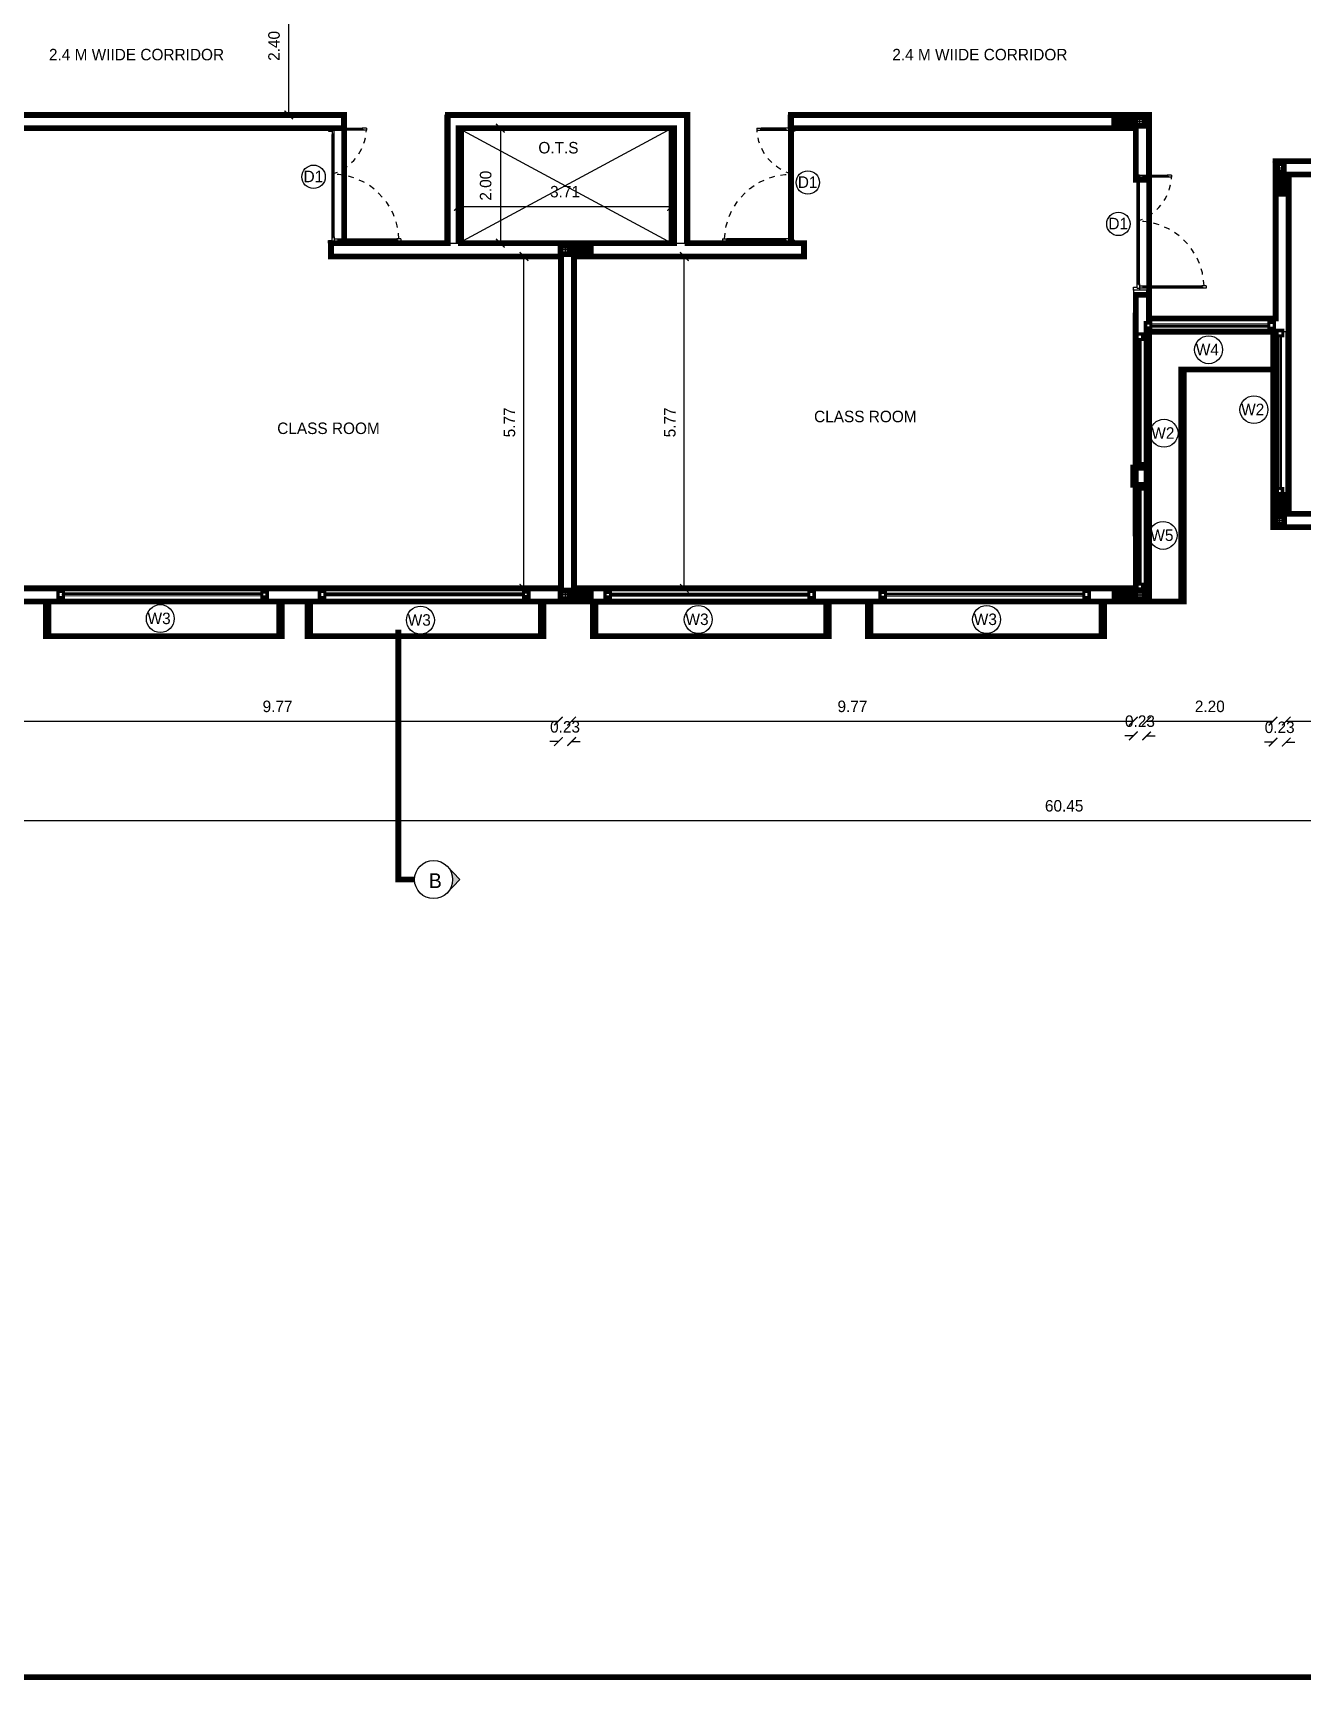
# Model space of a CAD drawing. Header units: metres. Extents: x 6101839 to 6102590, y -6659932 to -6659648.
# Drawn here: x 6102347.44 to 6102369.52, y -6659728.29 to -6659699.65 of the extents above; entities that cross this region are included whole.
import ezdxf

# ---------------------------------------------------------------- set-up
doc = ezdxf.new("R2010")
doc.units = ezdxf.units.M
doc.header["$LTSCALE"] = 500
doc.header["$MEASUREMENT"] = 0
for name, pattern in [('CENTER', [2, 1.25, -0.25, 0.25, -0.25]), ('DASHED2', [0.375, 0.25, -0.125]), ('HIDDEN', [0.375, 0.25, -0.125])]:
    doc.linetypes.add(name, pattern=pattern)
doc.layers.get('0').update_dxf_attribs({"linetype": 'CONTINUOUS'})
doc.layers.get('Defpoints').update_dxf_attribs({"linetype": 'CONTINUOUS'})
for name, color, linetype in [('above', 250, 'DASHED2'), ('Bldg', 44, 'CONTINUOUS'), ('BLK_1_FLR_2_BLT_UP_AREA_DEDUCT', 26, 'CONTINUOUS'), ('BLK_1_FLR_2_CARPET_AREA', 25, 'CONTINUOUS'), ('BLK_1_FLR_2_CHAJJA', 6, 'CONTINUOUS'), ('BLK_1_LVL_2_BLDG_FOOT_PRINT', 1, 'CONTINUOUS'), ('COL', 2, 'CONTINUOUS'), ('DIM', 205, 'CONTINUOUS'), ('DOORTEXT', 13, 'CONTINUOUS'), ('ED', 30, 'CONTINUOUS'), ('FURN1', 252, 'CONTINUOUS'), ('FURNITURE', 252, 'CONTINUOUS'), ('FURNITURES', 252, 'CONTINUOUS'), ('HATCH', 15, 'CONTINUOUS'), ('railing', 14, 'CONTINUOUS'), ('SECLINE', 2, 'CENTER'), ('TEXT', 4, 'CONTINUOUS'), ('TITLE', 7, 'CONTINUOUS'), ('W-SCH', 205, 'CONTINUOUS'), ('wall', 125, 'CONTINUOUS'), ('wall1', 125, 'CONTINUOUS'), ('WINDOWS', 252, 'CONTINUOUS')]:
    doc.layers.add(name, color=color, linetype=linetype)
doc.layers.add('BLK_1_FLR_2_BLT_UP_AREA', color=26, linetype='CONTINUOUS', plot=False)
doc.styles.add('GRIDTEXT', font='GOTHIC.TTF', dxfattribs={"height": 6})
doc.styles.add('RM', font='GOTHIC.TTF')
doc.styles.add('S2', font='GOTHIC.TTF')
doc.styles.add('USA TEXT', font='GOTHIC.TTF')
doc.dimstyles.new('1-100-ED', dxfattribs={"dimtxt": 0.2, "dimasz": 0.15, "dimexe": 0.18, "dimexo": 0.0625, "dimgap": 0.15, "dimtad": 1, "dimzin": 0, "dimdsep": 46, "dimtxsty": 'USA TEXT', "dimblk": 'ARCHTICK', "dimcen": 0.1, "dimse1": 1, "dimse2": 1, "dimclrd": 256, "dimclrt": 256, "dimadec": 0, "dimazin": 0, "dimtfac": 1, "dimtofl": 0, "dimtmove": 0, "dimatfit": 3, "dimldrblk": 'ARCHTICK', "dimfxl": 0.18, "dimtolj": 1, "dimtzin": 0, "dimarcsym": 0})

# ---------------------------------------------------------------- blocks, each defined once
blk = doc.blocks.new('A$C607F0CF8')
at = {"layer": 'FURNITURES', "color": 233}
for p, q in [((-37, -280), (-37, -342)), ((0, -342), (0, -267)), ((-37, -342), (-22, -342)), ((-22, -330), (-16, -330)), ((-22, -342), (-22, -330)), ((-16, -342), (-16, -330)), ((-16, -342), (0, -342)), ((-37, -2180), (-37, -2118)), ((-37, -2118), (-22, -2118)), ((-22, -2118), (-22, -2130)), ((-22, -2130), (-16, -2130)), ((-16, -2118), (0, -2118)), ((-16, -2118), (-16, -2130)), ((0, -2118), (0, -2193))]:
    blk.add_line(p, q, dxfattribs=at)
at = {"layer": 'FURNITURES', "color": 250}
for p, q in [((-37, -2118), (-37, -342)), ((-22, -2118), (-22, -330)), ((-16, -2118), (-16, -330)), ((0, -2118), (0, -342))]:
    blk.add_line(p, q, dxfattribs=at)
at = {"layer": 'FURNITURES', "color": 250, "linetype": 'HIDDEN', "ltscale": 0.5}
for centre, radius, start, end in [((-285, -219), 847, 286.9835, 356.7492), ((-37, -2193), 1163, 1.8478, 90.0015)]:
    blk.add_arc(centre, radius, start, end, dxfattribs=at)
at = {"layer": 'wall', "color": 7}
for p, q in [((-37, -267), (0, -267)), ((-37, -267), (-37, -280)), ((0, -230), (75, -230)), ((0, -230), (0, -267)), ((75, -267), (0, -267)), ((62, -246), (62, -252)), ((75, -246), (62, -246)), ((75, -252), (62, -252)), ((75, -230), (75, -246)), ((75, -230), (486, -230)), ((75, -246), (499, -246)), ((75, -252), (75, -267)), ((75, -252), (499, -252)), ((486, -267), (75, -267)), ((561, -230), (486, -230)), ((486, -230), (486, -246)), ((486, -246), (499, -246)), ((486, -252), (486, -267)), ((486, -252), (499, -252)), ((561, -267), (486, -267)), ((499, -246), (499, -252)), ((561, -230), (561, -267)), ((-37, -2193), (-37, -2180)), ((-37, -2193), (0, -2193)), ((0, -2155), (75, -2155)), ((0, -2155), (0, -2193)), ((75, -2193), (0, -2193)), ((62, -2171), (62, -2177)), ((75, -2171), (62, -2171)), ((75, -2177), (62, -2177)), ((75, -2155), (75, -2171)), ((75, -2155), (1088, -2155)), ((75, -2171), (1100, -2171)), ((75, -2177), (75, -2193)), ((75, -2177), (1100, -2177)), ((1088, -2192), (75, -2193)), ((1162, -2155), (1088, -2155)), ((1088, -2155), (1088, -2171)), ((1088, -2171), (1100, -2171)), ((1088, -2177), (1088, -2192)), ((1088, -2177), (1100, -2177)), ((1162, -2192), (1088, -2192)), ((1100, -2171), (1100, -2177)), ((1162, -2155), (1162, -2192))]:
    blk.add_line(p, q, dxfattribs=at)
for points in [[(0, -267), (0, -230), (-100, -230), (-100, -280), (-37, -280)], [(0, -2193), (0, -2230), (-100, -2230), (-100, -2180), (-37, -2180)]]:
    blk.add_lwpolyline(points, dxfattribs=at)
blk = doc.blocks.new('NEWCOL')
at = {"layer": 'HATCH'}
h = blk.add_hatch(dxfattribs=at)
h.set_pattern_fill('ANSI31', color=256, scale=3, angle=270, style=0)
h.set_pattern_definition([(315, (-629970.926, -258732.088), (6.73519209, 6.73519209), [])])
h.paths.add_polyline_path([(0, 115), (-115, 115), (-115, 0), (-37.5, 0), (-37.5, 37.5), (0, 37.5)])
h.paths.add_polyline_path([(115, 115), (0, 115), (0, 37.5), (37.5, 37.5), (37.5, 0), (115, 0)])
h.paths.add_polyline_path([(115, 0), (37.5, 0), (37.5, -37.5), (0, -37.5), (0, -485), (115, -485)])
h.paths.add_polyline_path([(0, -37.5), (-37.5, -37.5), (-37.5, 0), (-115, 0), (-115, -485), (0, -485)])
at = {"layer": 'COL'}
for p, q in [((-115, 0), (115, 0)), ((0, -485), (0, 115))]:
    blk.add_line(p, q, dxfattribs=at)
for points in [[(-115, -485), (115, -485), (115, 115), (-115, 115)], [(-37.5, -37.5), (37.5, -37.5), (37.5, 37.5), (-37.5, 37.5)]]:
    blk.add_lwpolyline(points, close=True, dxfattribs=at)
blk = doc.blocks.new('_ArchTick')
at = {"color": 0, "linetype": 'ByBlock', "const_width": 0.15}
blk.add_lwpolyline([(-0.5, -0.5), (0.5, 0.5)], dxfattribs=at)
blk = doc.blocks.new('*D508')
at = {"layer": 'Defpoints', "color": 0, "transparency": 16777216}
for p in [(6102351.45, -6659698.677), (6102351.892, -6659698.677), (6102351.499, -6659701.077)]:
    blk.add_point(p, dxfattribs=at)
at = {"layer": 'ED', "lineweight": -2, "transparency": 16777216}
blk.add_line((6102351.892, -6659701.077), (6102351.892, -6659698.677), dxfattribs=at)
at = {"layer": 'ED', "lineweight": -2, "transparency": 16777216, "xscale": 0.15, "yscale": 0.15, "zscale": 0.15}
for p, rotation in [((6102351.892, -6659698.677), 90), ((6102351.892, -6659701.077), 270)]:
    blk.add_blockref('_ArchTick', p, dxfattribs=dict(at, rotation=rotation))
at = {"layer": 'ED', "transparency": 16777216, "insert": (6102351.637, -6659699.877), "char_height": 0.2, "attachment_point": 5, "rotation": 90, "style": 'USA TEXT'}
blk.add_mtext('\\A1;2.40', dxfattribs=at)
blk = doc.blocks.new('*D542')
at = {"layer": 'Defpoints', "color": 0, "transparency": 16777216}
for p in [(6102346.813, -6659708.958), (6102356.583, -6659708.792), (6102356.583, -6659711.616)]:
    blk.add_point(p, dxfattribs=at)
at = {"layer": 'ED', "lineweight": -2, "transparency": 16777216}
blk.add_line((6102346.813, -6659711.616), (6102356.583, -6659711.616), dxfattribs=at)
at = {"layer": 'ED', "lineweight": -2, "transparency": 16777216, "xscale": 0.15, "yscale": 0.15, "zscale": 0.15, "rotation": 180}
blk.add_blockref('_ArchTick', (6102346.813, -6659711.616), dxfattribs=at)
at = {"layer": 'ED', "lineweight": -2, "transparency": 16777216, "xscale": 0.15, "yscale": 0.15, "zscale": 0.15}
blk.add_blockref('_ArchTick', (6102356.583, -6659711.616), dxfattribs=at)
at = {"layer": 'ED', "transparency": 16777216, "insert": (6102351.698, -6659711.361), "char_height": 0.2, "attachment_point": 5, "style": 'USA TEXT'}
blk.add_mtext('\\A1;9.77', dxfattribs=at)
blk = doc.blocks.new('*D543')
at = {"layer": 'Defpoints', "color": 0, "transparency": 16777216}
for p in [(6102356.583, -6659708.792), (6102356.813, -6659708.819), (6102356.813, -6659711.972)]:
    blk.add_point(p, dxfattribs=at)
at = {"layer": 'ED', "lineweight": -2, "transparency": 16777216}
for p, q in [((6102356.583, -6659711.972), (6102356.433, -6659711.972)), ((6102356.813, -6659711.972), (6102356.963, -6659711.972))]:
    blk.add_line(p, q, dxfattribs=at)
at = {"layer": 'ED', "lineweight": -2, "transparency": 16777216, "xscale": 0.15, "yscale": 0.15, "zscale": 0.15}
blk.add_blockref('_ArchTick', (6102356.583, -6659711.972), dxfattribs=at)
at = {"layer": 'ED', "lineweight": -2, "transparency": 16777216, "xscale": 0.15, "yscale": 0.15, "zscale": 0.15, "rotation": 180}
blk.add_blockref('_ArchTick', (6102356.813, -6659711.972), dxfattribs=at)
at = {"layer": 'ED', "transparency": 16777216, "insert": (6102356.698, -6659711.717), "char_height": 0.2, "attachment_point": 5, "style": 'USA TEXT'}
blk.add_mtext('\\A1;0.23', dxfattribs=at)
blk = doc.blocks.new('*D544')
at = {"layer": 'Defpoints', "color": 0, "transparency": 16777216}
for p in [(6102356.813, -6659708.819), (6102366.583, -6659708.942), (6102366.583, -6659711.616)]:
    blk.add_point(p, dxfattribs=at)
at = {"layer": 'ED', "lineweight": -2, "transparency": 16777216}
blk.add_line((6102356.813, -6659711.616), (6102366.583, -6659711.616), dxfattribs=at)
at = {"layer": 'ED', "lineweight": -2, "transparency": 16777216, "xscale": 0.15, "yscale": 0.15, "zscale": 0.15, "rotation": 180}
blk.add_blockref('_ArchTick', (6102356.813, -6659711.616), dxfattribs=at)
at = {"layer": 'ED', "lineweight": -2, "transparency": 16777216, "xscale": 0.15, "yscale": 0.15, "zscale": 0.15}
blk.add_blockref('_ArchTick', (6102366.583, -6659711.616), dxfattribs=at)
at = {"layer": 'ED', "transparency": 16777216, "insert": (6102361.698, -6659711.361), "char_height": 0.2, "attachment_point": 5, "style": 'USA TEXT'}
blk.add_mtext('\\A1;9.77', dxfattribs=at)
blk = doc.blocks.new('*D545')
at = {"layer": 'Defpoints', "color": 0, "transparency": 16777216}
for p in [(6102366.583, -6659708.942), (6102366.813, -6659708.973), (6102366.813, -6659711.873)]:
    blk.add_point(p, dxfattribs=at)
at = {"layer": 'ED', "lineweight": -2, "transparency": 16777216}
for p, q in [((6102366.583, -6659711.873), (6102366.433, -6659711.873)), ((6102366.813, -6659711.873), (6102366.963, -6659711.873))]:
    blk.add_line(p, q, dxfattribs=at)
at = {"layer": 'ED', "lineweight": -2, "transparency": 16777216, "xscale": 0.15, "yscale": 0.15, "zscale": 0.15}
blk.add_blockref('_ArchTick', (6102366.583, -6659711.873), dxfattribs=at)
at = {"layer": 'ED', "lineweight": -2, "transparency": 16777216, "xscale": 0.15, "yscale": 0.15, "zscale": 0.15, "rotation": 180}
blk.add_blockref('_ArchTick', (6102366.813, -6659711.873), dxfattribs=at)
at = {"layer": 'ED', "transparency": 16777216, "insert": (6102366.698, -6659711.618), "char_height": 0.2, "attachment_point": 5, "style": 'USA TEXT'}
blk.add_mtext('\\A1;0.23', dxfattribs=at)
blk = doc.blocks.new('*D546')
at = {"layer": 'Defpoints', "color": 0, "transparency": 16777216}
for p in [(6102369.013, -6659706.962), (6102366.813, -6659708.973), (6102369.013, -6659711.616)]:
    blk.add_point(p, dxfattribs=at)
at = {"layer": 'ED', "lineweight": -2, "transparency": 16777216}
blk.add_line((6102366.813, -6659711.616), (6102369.013, -6659711.616), dxfattribs=at)
at = {"layer": 'ED', "lineweight": -2, "transparency": 16777216, "xscale": 0.15, "yscale": 0.15, "zscale": 0.15, "rotation": 180}
blk.add_blockref('_ArchTick', (6102366.813, -6659711.616), dxfattribs=at)
at = {"layer": 'ED', "lineweight": -2, "transparency": 16777216, "xscale": 0.15, "yscale": 0.15, "zscale": 0.15}
blk.add_blockref('_ArchTick', (6102369.013, -6659711.616), dxfattribs=at)
at = {"layer": 'ED', "transparency": 16777216, "insert": (6102367.913, -6659711.361), "char_height": 0.2, "attachment_point": 5, "style": 'USA TEXT'}
blk.add_mtext('\\A1;2.20', dxfattribs=at)
blk = doc.blocks.new('*D547')
at = {"layer": 'Defpoints', "color": 0, "transparency": 16777216}
for p in [(6102369.013, -6659706.962), (6102369.243, -6659707.1), (6102369.243, -6659711.98)]:
    blk.add_point(p, dxfattribs=at)
at = {"layer": 'ED', "lineweight": -2, "transparency": 16777216}
for p, q in [((6102369.013, -6659711.98), (6102368.863, -6659711.98)), ((6102369.243, -6659711.98), (6102369.393, -6659711.98))]:
    blk.add_line(p, q, dxfattribs=at)
at = {"layer": 'ED', "lineweight": -2, "transparency": 16777216, "xscale": 0.15, "yscale": 0.15, "zscale": 0.15}
blk.add_blockref('_ArchTick', (6102369.013, -6659711.98), dxfattribs=at)
at = {"layer": 'ED', "lineweight": -2, "transparency": 16777216, "xscale": 0.15, "yscale": 0.15, "zscale": 0.15, "rotation": 180}
blk.add_blockref('_ArchTick', (6102369.243, -6659711.98), dxfattribs=at)
at = {"layer": 'ED', "transparency": 16777216, "insert": (6102369.128, -6659711.725), "char_height": 0.2, "attachment_point": 5, "style": 'USA TEXT'}
blk.add_mtext('\\A1;0.23', dxfattribs=at)
blk = doc.blocks.new('*D548')
at = {"layer": 'Defpoints', "color": 0, "transparency": 16777216}
for p in [(6102369.243, -6659707.1), (6102372.943, -6659707.304), (6102372.943, -6659711.616)]:
    blk.add_point(p, dxfattribs=at)
at = {"layer": 'ED', "lineweight": -2, "transparency": 16777216}
blk.add_line((6102369.243, -6659711.616), (6102372.943, -6659711.616), dxfattribs=at)
at = {"layer": 'ED', "lineweight": -2, "transparency": 16777216, "xscale": 0.15, "yscale": 0.15, "zscale": 0.15, "rotation": 180}
blk.add_blockref('_ArchTick', (6102369.243, -6659711.616), dxfattribs=at)
at = {"layer": 'ED', "lineweight": -2, "transparency": 16777216, "xscale": 0.15, "yscale": 0.15, "zscale": 0.15}
blk.add_blockref('_ArchTick', (6102372.943, -6659711.616), dxfattribs=at)
at = {"layer": 'ED', "transparency": 16777216, "insert": (6102371.093, -6659711.361), "char_height": 0.2, "attachment_point": 5, "style": 'USA TEXT'}
blk.add_mtext('\\A1;3.70', dxfattribs=at)
blk = doc.blocks.new('*D561')
at = {"layer": 'Defpoints', "color": 0, "transparency": 16777216}
for p in [(6102356.813, -6659703.537), (6102358.773, -6659703.537), (6102356.813, -6659709.307)]:
    blk.add_point(p, dxfattribs=at)
at = {"layer": 'ED', "lineweight": -2, "transparency": 16777216}
blk.add_line((6102358.773, -6659709.307), (6102358.773, -6659703.537), dxfattribs=at)
at = {"layer": 'ED', "lineweight": -2, "transparency": 16777216, "xscale": 0.15, "yscale": 0.15, "zscale": 0.15}
for p, rotation in [((6102358.773, -6659703.537), 90), ((6102358.773, -6659709.307), 270)]:
    blk.add_blockref('_ArchTick', p, dxfattribs=dict(at, rotation=rotation))
at = {"layer": 'ED', "transparency": 16777216, "insert": (6102358.521, -6659706.422), "char_height": 0.2, "attachment_point": 5, "rotation": 90, "style": 'USA TEXT'}
blk.add_mtext('\\A1;5.77', dxfattribs=at)
blk = doc.blocks.new('*D562')
at = {"layer": 'Defpoints', "color": 0, "transparency": 16777216}
for p in [(6102355.984, -6659703.537), (6102356.583, -6659703.537), (6102356.583, -6659709.307)]:
    blk.add_point(p, dxfattribs=at)
at = {"layer": 'ED', "lineweight": -2, "transparency": 16777216}
blk.add_line((6102355.984, -6659709.307), (6102355.984, -6659703.537), dxfattribs=at)
at = {"layer": 'ED', "lineweight": -2, "transparency": 16777216, "xscale": 0.15, "yscale": 0.15, "zscale": 0.15}
for p, rotation in [((6102355.984, -6659703.537), 90), ((6102355.984, -6659709.307), 270)]:
    blk.add_blockref('_ArchTick', p, dxfattribs=dict(at, rotation=rotation))
at = {"layer": 'ED', "transparency": 16777216, "insert": (6102355.732, -6659706.422), "char_height": 0.2, "attachment_point": 5, "rotation": 90, "style": 'USA TEXT'}
blk.add_mtext('\\A1;5.77', dxfattribs=at)
blk = doc.blocks.new('*D609')
at = {"layer": 'Defpoints', "color": 0, "transparency": 16777216}
for p in [(6102354.843, -6659701.307), (6102358.553, -6659701.307), (6102358.553, -6659702.667)]:
    blk.add_point(p, dxfattribs=at)
at = {"layer": 'ED', "lineweight": -2, "transparency": 16777216}
blk.add_line((6102354.843, -6659702.667), (6102358.553, -6659702.667), dxfattribs=at)
at = {"layer": 'ED', "lineweight": -2, "transparency": 16777216, "xscale": 0.15, "yscale": 0.15, "zscale": 0.15, "rotation": 180}
blk.add_blockref('_ArchTick', (6102354.843, -6659702.667), dxfattribs=at)
at = {"layer": 'ED', "lineweight": -2, "transparency": 16777216, "xscale": 0.15, "yscale": 0.15, "zscale": 0.15}
blk.add_blockref('_ArchTick', (6102358.553, -6659702.667), dxfattribs=at)
at = {"layer": 'ED', "transparency": 16777216, "insert": (6102356.698, -6659702.412), "char_height": 0.2, "attachment_point": 5, "style": 'USA TEXT'}
blk.add_mtext('\\A1;3.71', dxfattribs=at)
blk = doc.blocks.new('*D610')
at = {"layer": 'Defpoints', "color": 0, "transparency": 16777216}
for p in [(6102354.843, -6659701.307), (6102354.843, -6659703.307), (6102355.573, -6659703.307)]:
    blk.add_point(p, dxfattribs=at)
at = {"layer": 'ED', "lineweight": -2, "transparency": 16777216}
blk.add_line((6102355.573, -6659701.307), (6102355.573, -6659703.307), dxfattribs=at)
at = {"layer": 'ED', "lineweight": -2, "transparency": 16777216, "xscale": 0.15, "yscale": 0.15, "zscale": 0.15}
for p, rotation in [((6102355.573, -6659701.307), 90), ((6102355.573, -6659703.307), 270)]:
    blk.add_blockref('_ArchTick', p, dxfattribs=dict(at, rotation=rotation))
at = {"layer": 'ED', "transparency": 16777216, "insert": (6102355.318, -6659702.307), "char_height": 0.2, "attachment_point": 5, "rotation": 90, "style": 'USA TEXT'}
blk.add_mtext('\\A1;2.00', dxfattribs=at)
blk = doc.blocks.new('*D880')
at = {"layer": 'Defpoints', "color": 0, "transparency": 16777216}
for p in [(6102335.153, -6659709.194), (6102395.608, -6659709.193), (6102395.608, -6659713.345)]:
    blk.add_point(p, dxfattribs=at)
at = {"layer": 'ED', "lineweight": -2, "transparency": 16777216}
blk.add_line((6102335.153, -6659713.345), (6102395.608, -6659713.345), dxfattribs=at)
at = {"layer": 'ED', "lineweight": -2, "transparency": 16777216, "xscale": 0.15, "yscale": 0.15, "zscale": 0.15, "rotation": 180}
blk.add_blockref('_ArchTick', (6102335.153, -6659713.345), dxfattribs=at)
at = {"layer": 'ED', "lineweight": -2, "transparency": 16777216, "xscale": 0.15, "yscale": 0.15, "zscale": 0.15}
blk.add_blockref('_ArchTick', (6102395.608, -6659713.345), dxfattribs=at)
at = {"layer": 'ED', "transparency": 16777216, "insert": (6102365.38, -6659713.09), "char_height": 0.2, "attachment_point": 5, "style": 'USA TEXT'}
blk.add_mtext('\\A1;60.45', dxfattribs=at)

msp = doc.modelspace()

# ---------------------------------------------------------------- hatches: boundary and pattern name
at = {"layer": 'SECLINE'}
msp.add_hatch(color=41, dxfattribs=at).paths.add_polyline_path([(6102354.86855, -6659714.37041), (6102354.66214, -6659714.58711, 0.37210463), (6102354.66214, -6659714.15371)])

# ---------------------------------------------------------------- linework, layer by layer
at = {"layer": 'above', "const_width": 0.1}
for points in [[(6102369.01292, -6659705.50266), (6102367.41281, -6659705.50266), (6102367.41281, -6659709.53746), (6102366.81289, -6659709.53746)], [(6102347.6679, -6659709.53749), (6102347.6679, -6659710.13749), (6102351.72792, -6659710.13749), (6102351.7279, -6659709.5376)], [(6102352.21791, -6659709.53726), (6102352.21791, -6659710.13726), (6102356.27793, -6659710.13726), (6102356.27791, -6659709.53736)], [(6102357.18287, -6659709.53799), (6102357.18287, -6659710.13799), (6102361.24289, -6659710.13799), (6102361.24287, -6659709.53809)], [(6102361.96789, -6659709.53742), (6102361.96789, -6659710.13742), (6102366.0279, -6659710.13742), (6102366.02789, -6659709.53752)]]:
    msp.add_lwpolyline(points, dxfattribs=at)
at = {"layer": 'Bldg', "linetype": 'ByBlock'}
for p, q in [((6102356.58291, -6659708.85746), (6102356.58291, -6659709.30746)), ((6102356.81288, -6659708.85746), (6102356.81288, -6659709.30746))]:
    msp.add_line(p, q, dxfattribs=at)
at = {"layer": 'BLK_1_FLR_2_BLT_UP_AREA', "color": 26, "linetype": 'Continuous', "const_width": 0.1}
msp.add_lwpolyline([(6102402.54977, -6659709.68953), (6102395.64791, -6659709.68953), (6102395.64791, -6659709.53802), (6102375.41793, -6659709.53798), (6102375.41762, -6659704.84379), (6102373.21793, -6659704.84379), (6102373.21793, -6659708.24466), (6102369.05793, -6659708.24466), (6102369.05793, -6659704.84429), (6102366.85793, -6659704.84429), (6102366.85793, -6659709.53802), (6102346.62794, -6659709.53802), (6102346.62803, -6659704.8962), (6102344.42828, -6659704.89634), (6102344.42817, -6659709.53802), (6102335.19317, -6659709.53802), (6102335.19317, -6659704.37924), (6102337.39317, -6659704.37924), (6102337.39317, -6659701.95802), (6102335.89317, -6659701.95802), (6102335.89317, -6659697.79802)], dxfattribs=at)
at = {"layer": 'BLK_1_FLR_2_BLT_UP_AREA_DEDUCT', "color": 26, "linetype": 'Continuous', "const_width": 0.1}
msp.add_lwpolyline([(6102354.88793, -6659703.30802), (6102358.59794, -6659703.30802), (6102358.59794, -6659701.30802), (6102354.88793, -6659701.30802), (6102354.88793, -6659703.30802)], dxfattribs=at)
at = {"layer": 'BLK_1_FLR_2_CARPET_AREA', "color": 15, "linetype": 'Continuous', "const_width": 0.1}
for points in [[(6102370.09289, -6659701.88057), (6102369.05793, -6659701.88113), (6102369.05793, -6659704.61429), (6102366.85833, -6659704.6144), (6102366.85793, -6659701.07854), (6102360.62794, -6659701.07854), (6102360.62794, -6659703.30802), (6102358.82794, -6659703.30802), (6102358.82794, -6659701.07802), (6102354.65793, -6659701.07802), (6102354.65793, -6659703.30802), (6102352.85793, -6659703.30802), (6102352.85793, -6659701.07802), (6102346.62794, -6659701.07802)], [(6102372.98764, -6659708.0141), (6102369.28766, -6659708.0141), (6102369.28779, -6659702.11057), (6102370.09289, -6659702.11057)]]:
    msp.add_lwpolyline(points, dxfattribs=at)
for points in [[(6102346.85794, -6659709.30802), (6102356.62795, -6659709.30802), (6102356.62794, -6659703.53802), (6102352.62793, -6659703.53802), (6102352.62793, -6659703.30802), (6102352.85793, -6659703.30802), (6102352.85788, -6659701.30801), (6102346.85794, -6659701.30802), (6102346.85794, -6659702.42292), (6102346.62803, -6659702.42294), (6102346.62786, -6659704.42302), (6102346.85794, -6659704.42302)], [(6102360.62794, -6659701.30802), (6102366.62793, -6659701.30802), (6102366.62793, -6659702.20295), (6102366.85806, -6659702.20292), (6102366.85793, -6659704.20295), (6102366.62807, -6659704.20295), (6102366.62793, -6659709.30802), (6102356.85792, -6659709.30799), (6102356.85792, -6659703.53802), (6102360.85793, -6659703.53802), (6102360.85793, -6659703.30802), (6102360.62794, -6659703.30802)]]:
    msp.add_lwpolyline(points, close=True, dxfattribs=at)
at = {"layer": 'BLK_1_FLR_2_CHAJJA', "linetype": 'Continuous', "const_width": 0.1}
for points in [[(6102366.85793, -6659709.53802), (6102367.45785, -6659709.53802), (6102367.45785, -6659705.50322), (6102369.05793, -6659705.50322), (6102369.05777, -6659704.84429), (6102366.85793, -6659704.84443)], [(6102347.71294, -6659710.13805), (6102351.77294, -6659710.13805), (6102351.77294, -6659709.53816), (6102347.71294, -6659709.53816)], [(6102352.26295, -6659710.13782), (6102356.32295, -6659710.13782), (6102356.32295, -6659709.53802), (6102352.26295, -6659709.53802)], [(6102357.22791, -6659710.13855), (6102361.28791, -6659710.13855), (6102361.28791, -6659709.53865), (6102357.22791, -6659709.53865)], [(6102362.01293, -6659710.13798), (6102366.07293, -6659710.13798), (6102366.07293, -6659709.53808), (6102362.01293, -6659709.53808)]]:
    msp.add_lwpolyline(points, close=True, dxfattribs=at)
at = {"layer": 'BLK_1_LVL_2_BLDG_FOOT_PRINT', "ltscale": 400, "const_width": 0.1}
msp.add_lwpolyline([(6102402.50473, -6659709.68897), (6102395.60287, -6659709.68897), (6102395.60288, -6659709.53746), (6102375.37289, -6659709.53742), (6102375.37259, -6659704.84323), (6102373.17289, -6659704.84323), (6102373.17289, -6659708.2441), (6102369.01289, -6659708.2441), (6102369.01289, -6659704.84373), (6102366.81289, -6659704.84373), (6102366.81289, -6659709.53746), (6102346.5829, -6659709.53746), (6102346.58299, -6659704.89564), (6102344.38325, -6659704.89578), (6102344.38313, -6659709.53746), (6102335.14813, -6659709.53746), (6102335.14813, -6659704.37868), (6102337.34813, -6659704.37868), (6102337.34813, -6659701.95746), (6102335.84813, -6659701.95746), (6102335.84813, -6659697.79746)], dxfattribs=at)
at = {"layer": 'DIM', "color": 251, "linetype": 'ByBlock'}
for p, q in [((6102354.61289, -6659703.30746), (6102354.61289, -6659701.07746)), ((6102354.61289, -6659701.07746), (6102358.7829, -6659701.07746)), ((6102358.7829, -6659703.30746), (6102358.7829, -6659701.07746))]:
    msp.add_line(p, q, dxfattribs=at)
at = {"layer": 'DIM', "color": 251, "const_width": 0.1}
msp.add_lwpolyline([(6102354.84289, -6659703.30746), (6102354.84289, -6659701.30746), (6102358.5529, -6659701.30746), (6102358.5529, -6659703.30746)], dxfattribs=at)
at = {"layer": 'FURN1', "linetype": 'ByBlock'}
for p, q in [((6102347.8979, -6659709.30749), (6102351.4979, -6659709.30742)), ((6102365.79789, -6659709.30742), (6102362.19789, -6659709.30734)), ((6102351.4979, -6659709.53742), (6102347.8979, -6659709.53749)), ((6102362.19789, -6659709.53742), (6102365.79789, -6659709.53749))]:
    msp.add_line(p, q, dxfattribs=at)
at = {"layer": 'FURN1', "const_width": 0.1}
for points in [[(6102366.8133, -6659704.71093), (6102366.8633, -6659704.71093), (6102366.8633, -6659704.76093), (6102366.8133, -6659704.76093)], [(6102366.81393, -6659704.71093), (6102366.86393, -6659704.71093), (6102366.86393, -6659704.76093), (6102366.81393, -6659704.76093)], [(6102369.01239, -6659704.71079), (6102368.96239, -6659704.71079), (6102368.96239, -6659704.76079), (6102369.01239, -6659704.76079)], [(6102369.01301, -6659704.71079), (6102368.96301, -6659704.71079), (6102368.96301, -6659704.76079), (6102369.01301, -6659704.76079)], [(6102366.71559, -6659704.90868), (6102366.71559, -6659704.95868), (6102366.66559, -6659704.95869), (6102366.66559, -6659704.90869)], [(6102369.10982, -6659704.84372), (6102369.10982, -6659704.89372), (6102369.15982, -6659704.89372), (6102369.15982, -6659704.84372)], [(6102369.10982, -6659704.84435), (6102369.10982, -6659704.89435), (6102369.15982, -6659704.89434), (6102369.15982, -6659704.84434)], [(6102366.71573, -6659707.20908), (6102366.71573, -6659707.15908), (6102366.66573, -6659707.15908), (6102366.66573, -6659707.20908)], [(6102366.71575, -6659707.50708), (6102366.71575, -6659707.55708), (6102366.66575, -6659707.55708), (6102366.66575, -6659707.50708)], [(6102366.71575, -6659707.5077), (6102366.71575, -6659707.5577), (6102366.66575, -6659707.55771), (6102366.66575, -6659707.50771)], [(6102369.10995, -6659707.64409), (6102369.10995, -6659707.59409), (6102369.15995, -6659707.59409), (6102369.15995, -6659707.64409)], [(6102366.71589, -6659709.3068), (6102366.71589, -6659709.2568), (6102366.66589, -6659709.25681), (6102366.66589, -6659709.30681)], [(6102366.71589, -6659709.30743), (6102366.71589, -6659709.25743), (6102366.66589, -6659709.25743), (6102366.66589, -6659709.30743)], [(6102347.8979, -6659709.44092), (6102347.9479, -6659709.44092), (6102347.9479, -6659709.39092), (6102347.8979, -6659709.39092)], [(6102347.89853, -6659709.44092), (6102347.94853, -6659709.44091), (6102347.94852, -6659709.39091), (6102347.89852, -6659709.39092)], [(6102351.49728, -6659709.44083), (6102351.44728, -6659709.44084), (6102351.44727, -6659709.39084), (6102351.49727, -6659709.39083)], [(6102351.4979, -6659709.44084), (6102351.4479, -6659709.44084), (6102351.4479, -6659709.39084), (6102351.4979, -6659709.39084)], [(6102352.44791, -6659709.44043), (6102352.49791, -6659709.44043), (6102352.4979, -6659709.39043), (6102352.4479, -6659709.39043)], [(6102352.44853, -6659709.44043), (6102352.49853, -6659709.44043), (6102352.49853, -6659709.39043), (6102352.44853, -6659709.39043)], [(6102356.04729, -6659709.44036), (6102355.99729, -6659709.44036), (6102355.99729, -6659709.39036), (6102356.04729, -6659709.39036)], [(6102356.04791, -6659709.44036), (6102355.99791, -6659709.44036), (6102355.99791, -6659709.39036), (6102356.04791, -6659709.39036)], [(6102357.41288, -6659709.44036), (6102357.46288, -6659709.44036), (6102357.46288, -6659709.39036), (6102357.41288, -6659709.39036)], [(6102357.4135, -6659709.44036), (6102357.4635, -6659709.44036), (6102357.46351, -6659709.39036), (6102357.41351, -6659709.39036)], [(6102361.01226, -6659709.44043), (6102360.96226, -6659709.44043), (6102360.96226, -6659709.39043), (6102361.01226, -6659709.39043)], [(6102361.01289, -6659709.44043), (6102360.96289, -6659709.44043), (6102360.96289, -6659709.39043), (6102361.01289, -6659709.39043)], [(6102362.19789, -6659709.44084), (6102362.24789, -6659709.44084), (6102362.24789, -6659709.39084), (6102362.19789, -6659709.39084)], [(6102362.19852, -6659709.44083), (6102362.24852, -6659709.44084), (6102362.24852, -6659709.39084), (6102362.19852, -6659709.39083)], [(6102365.79727, -6659709.44092), (6102365.74727, -6659709.44091), (6102365.74727, -6659709.39091), (6102365.79727, -6659709.39092)], [(6102365.79789, -6659709.44092), (6102365.74789, -6659709.44092), (6102365.74789, -6659709.39092), (6102365.79789, -6659709.39092)]]:
    msp.add_lwpolyline(points, close=True, dxfattribs=at)
at = {"layer": 'FURNITURE', "linetype": 'ByBlock', "ltscale": 0.2}
for p, q in [((6102366.81393, -6659704.71093), (6102368.96301, -6659704.71079)), ((6102366.66559, -6659704.95869), (6102366.66573, -6659707.15908)), ((6102366.71559, -6659704.95868), (6102366.71573, -6659707.15908)), ((6102366.81393, -6659704.76093), (6102368.96239, -6659704.7608)), ((6102369.10996, -6659707.64347), (6102369.10982, -6659704.89372)), ((6102369.15996, -6659707.64346), (6102369.15983, -6659704.89434)), ((6102366.66575, -6659707.50771), (6102366.66588, -6659709.25681)), ((6102366.71575, -6659707.5077), (6102366.71589, -6659709.25743)), ((6102351.49728, -6659709.44083), (6102347.9479, -6659709.44092)), ((6102351.49727, -6659709.39083), (6102347.94852, -6659709.39091)), ((6102356.04729, -6659709.44036), (6102352.49791, -6659709.44043)), ((6102356.04729, -6659709.39036), (6102352.49853, -6659709.39042)), ((6102357.4135, -6659709.44036), (6102360.96289, -6659709.44043)), ((6102357.41351, -6659709.39036), (6102360.96226, -6659709.39042)), ((6102362.19852, -6659709.39083), (6102365.74727, -6659709.39091)), ((6102362.19852, -6659709.44083), (6102365.74789, -6659709.44092))]:
    msp.add_line(p, q, dxfattribs=at)
at = {"layer": 'FURNITURE', "color": 4, "linetype": 'ByBlock', "ltscale": 0.2}
for p, q in [((6102366.86393, -6659704.73593), (6102368.96301, -6659704.7358)), ((6102366.69059, -6659704.95869), (6102366.69072, -6659707.15908)), ((6102369.13495, -6659707.59347), (6102369.13483, -6659704.89372)), ((6102366.69075, -6659707.55771), (6102366.69088, -6659709.25743)), ((6102351.44727, -6659709.41584), (6102347.9479, -6659709.41591)), ((6102355.99729, -6659709.41536), (6102352.4979, -6659709.41542)), ((6102357.4635, -6659709.41536), (6102360.96289, -6659709.41542)), ((6102362.24852, -6659709.41584), (6102365.74789, -6659709.41591))]:
    msp.add_line(p, q, dxfattribs=at)
at = {"layer": 'railing', "color": 252, "linetype": 'ByBlock'}
for p, q in [((6102354.84289, -6659701.30746), (6102358.5529, -6659703.30746)), ((6102354.84289, -6659703.30746), (6102358.5529, -6659701.30746))]:
    msp.add_line(p, q, dxfattribs=at)
at = {"layer": 'SECLINE', "color": 41, "linetype": 'ByBlock'}
for q in [(6102354.63991, -6659714.13038), (6102354.63991, -6659714.61044)]:
    msp.add_line((6102354.86855, -6659714.37041), q, dxfattribs=at)
at = {"layer": 'SECLINE', "linetype": 'CENTER', "ltscale": 0.3, "const_width": 0.1}
msp.add_lwpolyline([(6102354.07978, -6659714.37041), (6102353.79908, -6659714.37041), (6102353.79908, -6659710.02347)], dxfattribs=at)
at = {"layer": 'SECLINE', "color": 41, "linetype": 'Continuous'}
msp.add_circle((6102354.41127, -6659714.37041), 0.3315, dxfattribs=at)
msp.add_circle((6102354.41127, -6659714.37041), 0.3315, dxfattribs=at)
at = {"layer": 'TITLE', "color": 12, "const_width": 0.1}
msp.add_lwpolyline([(6102328.47514, -6659728.23897), (6102455.96321, -6659728.23897), (6102455.96321, -6659648.34397), (6102328.47514, -6659648.34397)], close=True, dxfattribs=at)
at = {"layer": 'W-SCH'}
for centre, radius in [((6102352.32423, -6659702.15239), 0.20375), ((6102360.92123, -6659702.25139), 0.20375), ((6102366.32373, -6659702.97139), 0.20375), ((6102367.89188, -6659705.15946), 0.24242), ((6102368.68017, -6659706.20118), 0.24242), ((6102367.11751, -6659706.61041), 0.24242), ((6102367.10095, -6659708.38747), 0.24242), ((6102349.6581, -6659709.83395), 0.24242), ((6102354.1836, -6659709.86095), 0.24242), ((6102359.0151, -6659709.84926), 0.24242), ((6102364.02982, -6659709.84923), 0.24242)]:
    msp.add_circle(centre, radius, dxfattribs=at)
at = {"layer": 'wall1', "linetype": 'ByBlock'}
for p, q in [((6102352.81289, -6659701.07746), (6102346.5829, -6659701.07746)), ((6102352.81289, -6659701.30746), (6102346.8129, -6659701.30746)), ((6102352.81289, -6659701.30746), (6102352.81289, -6659701.07746)), ((6102360.5829, -6659701.07746), (6102366.81289, -6659701.07746)), ((6102360.5829, -6659701.30746), (6102360.5829, -6659701.07746)), ((6102360.5829, -6659701.30746), (6102366.58289, -6659701.30746)), ((6102366.58289, -6659701.30746), (6102366.58289, -6659702.12243)), ((6102366.81289, -6659701.07746), (6102366.81289, -6659702.12246)), ((6102369.24289, -6659701.88057), (6102369.01289, -6659701.88057)), ((6102369.01289, -6659701.88057), (6102369.01289, -6659704.84373)), ((6102369.01289, -6659701.88057), (6102370.09289, -6659701.88057)), ((6102366.58289, -6659702.12246), (6102366.81289, -6659702.12246)), ((6102369.24289, -6659702.11057), (6102369.2428, -6659704.84371)), ((6102369.24289, -6659702.11057), (6102370.09289, -6659702.11057)), ((6102352.58289, -6659703.30746), (6102360.8129, -6659703.30746)), ((6102352.58289, -6659703.30746), (6102352.58289, -6659703.53746)), ((6102360.8129, -6659703.30746), (6102360.8129, -6659703.53746)), ((6102352.5829, -6659703.53746), (6102356.5829, -6659703.53746)), ((6102356.5829, -6659703.53746), (6102356.5829, -6659709.30746)), ((6102360.81289, -6659703.53746), (6102356.81289, -6659703.53746)), ((6102356.81289, -6659703.53746), (6102356.81289, -6659709.30746)), ((6102366.58308, -6659704.12246), (6102366.58258, -6659704.90869)), ((6102366.81289, -6659704.12246), (6102366.58289, -6659704.12246)), ((6102366.81289, -6659704.12246), (6102366.81289, -6659704.90868)), ((6102366.8133, -6659704.61387), (6102366.81331, -6659704.84394)), ((6102369.01301, -6659704.6138), (6102369.01302, -6659704.8438)), ((6102366.81265, -6659704.90868), (6102366.58258, -6659704.90869)), ((6102369.01274, -6659704.84373), (6102369.2428, -6659704.84371)), ((6102369.01302, -6659704.8438), (6102369.01305, -6659704.8438)), ((6102366.81279, -6659707.20907), (6102366.58272, -6659707.20908)), ((6102366.81281, -6659707.50707), (6102366.58274, -6659707.50709)), ((6102369.01289, -6659707.6441), (6102369.24296, -6659707.64409)), ((6102369.24289, -6659708.0141), (6102369.6927, -6659708.01393)), ((6102369.01289, -6659708.2441), (6102369.69269, -6659708.24391)), ((6102347.89791, -6659709.30749), (6102346.58291, -6659709.30742)), ((6102347.8979, -6659709.53742), (6102347.89791, -6659709.30749)), ((6102351.4979, -6659709.53742), (6102351.4979, -6659709.30742)), ((6102351.4979, -6659709.30742), (6102352.44791, -6659709.30742)), ((6102352.44791, -6659709.53742), (6102352.4479, -6659709.30742)), ((6102356.04792, -6659709.53742), (6102356.04791, -6659709.30735)), ((6102356.04792, -6659709.30742), (6102356.5829, -6659709.30742)), ((6102356.81289, -6659709.30746), (6102357.41288, -6659709.30735)), ((6102357.41287, -6659709.53746), (6102357.41288, -6659709.30735)), ((6102361.01288, -6659709.53742), (6102361.01289, -6659709.30742)), ((6102362.19789, -6659709.30746), (6102361.01289, -6659709.30746)), ((6102362.19789, -6659709.53742), (6102362.19789, -6659709.30742)), ((6102365.79789, -6659709.53742), (6102365.79789, -6659709.30742)), ((6102366.58289, -6659709.30746), (6102365.79789, -6659709.30746)), ((6102366.81288, -6659709.30742), (6102366.58288, -6659709.30743)), ((6102347.8979, -6659709.53749), (6102346.5829, -6659709.53742)), ((6102351.4979, -6659709.53742), (6102352.44791, -6659709.53742)), ((6102356.04792, -6659709.53742), (6102356.5829, -6659709.53742)), ((6102357.1829, -6659709.53746), (6102357.41287, -6659709.53746)), ((6102362.19789, -6659709.53742), (6102361.01288, -6659709.53735)), ((6102366.81289, -6659709.53746), (6102365.79789, -6659709.53754))]:
    msp.add_line(p, q, dxfattribs=at)
at = {"layer": 'wall1', "const_width": 0.1}
msp.add_lwpolyline([(6102366.58272, -6659707.20908), (6102366.81281, -6659707.20908), (6102366.81281, -6659707.50707), (6102366.58272, -6659707.50707)], close=True, dxfattribs=at)
at = {"layer": 'WINDOWS', "linetype": 'ByBlock'}
for p, q in [((6102366.8133, -6659704.61387), (6102369.01301, -6659704.61373)), ((6102366.58265, -6659704.90869), (6102366.58279, -6659707.20908)), ((6102366.81265, -6659704.90868), (6102366.81279, -6659707.20907)), ((6102366.81331, -6659704.84387), (6102369.01302, -6659704.84373)), ((6102369.01289, -6659707.6441), (6102369.01276, -6659704.84373)), ((6102369.24289, -6659707.64409), (6102369.24276, -6659704.84371)), ((6102366.58281, -6659707.50709), (6102366.58295, -6659709.30743)), ((6102366.81281, -6659707.50707), (6102366.81295, -6659709.30742)), ((6102356.04791, -6659709.30742), (6102352.4479, -6659709.30749)), ((6102357.41288, -6659709.30735), (6102361.01289, -6659709.30742)), ((6102356.04792, -6659709.53742), (6102352.44791, -6659709.53749)), ((6102357.41287, -6659709.53746), (6102361.01288, -6659709.53753))]:
    msp.add_line(p, q, dxfattribs=at)

# ---------------------------------------------------------------- block references
at = {"layer": 'COL', "yscale": 0.001, "zscale": 0.001}
for p, xscale, rotation in [((6102366.69789, -6659701.19298), -0.001, 270), ((6102356.6979, -6659703.42246), -0.001, 90), ((6102369.12789, -6659708.1291), -0.001, 180), ((6102369.12789, -6659708.1291), -0.001, 180), ((6102356.6979, -6659709.42246), -0.001, 90), ((6102366.69789, -6659709.42242), 0.001, 270)]:
    msp.add_blockref('NEWCOL', p, dxfattribs=dict(at, xscale=xscale, rotation=rotation))
at = {"layer": 'COL', "xscale": 0.001, "yscale": 0.001, "zscale": 0.001}
msp.add_blockref('NEWCOL', (6102369.12789, -6659701.99557), dxfattribs=at)
at = {"layer": 'DIM', "yscale": 0.001, "zscale": 0.001}
for p, xscale in [((6102352.68264, -6659701.07745), 0.001), ((6102360.5979, -6659701.07746), -0.001), ((6102366.68764, -6659701.89394), 0.001)]:
    msp.add_blockref('A$C607F0CF8', p, dxfattribs=dict(at, xscale=xscale))

# ---------------------------------------------------------------- texts
at = {"layer": 'DOORTEXT', "color": 3, "style": 'RM'}
for s, p in [('D1', (6102352.14992, -6659702.2463)), ('D1', (6102360.74692, -6659702.3453)), ('D1', (6102366.14942, -6659703.0653)), ('W4', (6102367.67068, -6659705.25585)), ('W2', (6102368.45897, -6659706.29757)), ('W2', (6102366.89631, -6659706.7068)), ('W5', (6102366.87976, -6659708.48386)), ('W3', (6102349.4369, -6659709.93035)), ('W3', (6102353.9624, -6659709.95735)), ('W3', (6102358.7939, -6659709.94566)), ('W3', (6102363.80862, -6659709.94563))]:
    msp.add_text(s, height=0.2, dxfattribs=at).set_placement(p)
at = {"layer": 'SECLINE', "color": 6, "style": 'GRIDTEXT'}
msp.add_text('B', height=0.25556, dxfattribs=at).set_placement((6102354.32705, -6659714.5182))
at = {"layer": 'TEXT', "color": 7, "style": 'S2'}
for s, p in [('2.4 M WIIDE CORRIDOR', (6102347.72144, -6659700.12755)), ('2.4 M WIIDE CORRIDOR', (6102362.39027, -6659700.12755)), ('O.T.S', (6102356.23402, -6659701.74627)), ('CLASS ROOM', (6102351.69183, -6659706.62479)), ('CLASS ROOM', (6102361.02983, -6659706.41979))]:
    msp.add_text(s, height=0.2, dxfattribs=at).set_placement(p)

# ---------------------------------------------------------------- dimensions: what is measured, and where the dimension line sits
at = {"layer": 'ED'}
for base, p1, p2, picture, middle in [((6102351.89177, -6659698.67746), (6102351.49927, -6659701.07746), (6102351.45027, -6659698.67746), '*D508', (6102351.63674, -6659699.87746)), ((6102355.57327, -6659703.30746), (6102354.84289, -6659701.30746), (6102354.84289, -6659703.30746), '*D610', (6102355.31824, -6659702.30746)), ((6102355.98427, -6659703.53746), (6102356.5829, -6659709.30746), (6102356.5829, -6659703.53746), '*D562', (6102355.73175, -6659706.42246)), ((6102358.77327, -6659703.53746), (6102356.81289, -6659709.30746), (6102356.81289, -6659703.53746), '*D561', (6102358.52075, -6659706.42246))]:
    dim = msp.add_linear_dim(base=base, p1=p1, p2=p2, angle=90, dimstyle='1-100-ED', dxfattribs=at)
    dim.commit()
    dim.dimension.update_dxf_attribs({"geometry": picture, "text_midpoint": middle})
for base, p1, p2, picture, middle in [((6102358.5529, -6659702.66697), (6102354.84289, -6659701.30746), (6102358.5529, -6659701.30746), '*D609', (6102356.6979, -6659702.41194)), ((6102369.01286, -6659711.61647), (6102366.81293, -6659708.97347), (6102369.01286, -6659706.96247), '*D546', (6102367.91289, -6659711.36144)), ((6102372.94294, -6659711.61647), (6102369.24286, -6659707.10047), (6102372.94294, -6659707.30397), '*D548', (6102371.0929, -6659711.36144)), ((6102356.5829, -6659711.61647), (6102346.81286, -6659708.95797), (6102356.5829, -6659708.79247), '*D542', (6102351.69788, -6659711.36144)), ((6102366.58292, -6659711.61647), (6102356.81289, -6659708.81897), (6102366.58292, -6659708.94197), '*D544', (6102361.69791, -6659711.36144)), ((6102395.6078, -6659713.3454), (6102335.153, -6659709.1939), (6102395.6078, -6659709.1929), '*D880', (6102365.3804, -6659713.09037))]:
    dim = msp.add_linear_dim(base=base, p1=p1, p2=p2, dimstyle='1-100-ED', dxfattribs=at)
    dim.commit()
    dim.dimension.update_dxf_attribs({"geometry": picture, "text_midpoint": middle})
for base, p1, p2, picture, middle in [((6102369.24286, -6659711.97994), (6102369.01286, -6659706.96247), (6102369.24286, -6659707.10047), '*D547', (6102369.12786, -6659711.97994)), ((6102356.81289, -6659711.97172), (6102356.5829, -6659708.79247), (6102356.81289, -6659708.81897), '*D543', (6102356.6979, -6659711.97172)), ((6102366.81293, -6659711.87348), (6102366.58292, -6659708.94197), (6102366.81293, -6659708.97347), '*D545', (6102366.69793, -6659711.87348))]:
    dim = msp.add_linear_dim(base=base, p1=p1, p2=p2, dimstyle='1-100-ED', dxfattribs=at)
    dim.commit()
    dim.dimension.update_dxf_attribs({"geometry": picture, "text_midpoint": middle, "dimtype": 160})

doc.saveas('drawing.dxf')
